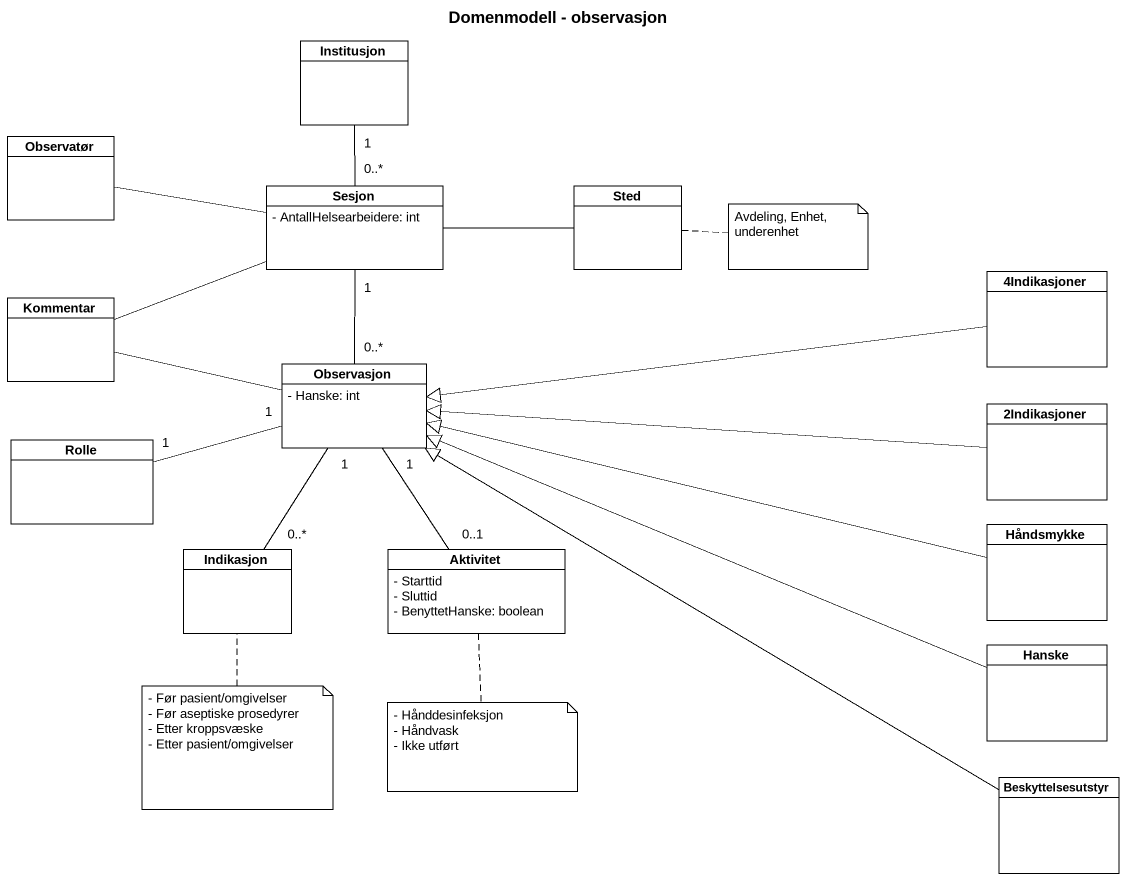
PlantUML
@startuml
title Domenmodell - observasjon
hide circle
hide empty members
skinparam classAttributeIconSize 0
class Institusjon
class Observatør
class Sesjon {
  - AntallHelsearbeidere: int
}
class Sted
class Kommentar
class "4Indikasjoner" as c4Indikasjoner
class Observasjon {
  - Hanske: int
}
class "2Indikasjoner" as c2Indikasjoner
class Rolle
class Indikasjon
class Aktivitet {
  - Starttid
  - Sluttid
  - BenyttetHanske: boolean
}
class Håndsmykke
class Hanske
class Beskyttelsesutstyr
Institusjon "1" -- "0..*" Sesjon
Sesjon -left- Observatør
Sesjon -right- Sted
Sesjon "1" -- "0..*" Observasjon
Kommentar -right- Sesjon
Kommentar -right- Observasjon
c4Indikasjoner -left-|> Observasjon
Observasjon "1" -left- "1" Rolle
Observasjon "1" -- "0..*" Indikasjon
Observasjon "1" -- "0..1" Aktivitet
c2Indikasjoner -left-|> Observasjon
Håndsmykke -left-|> Observasjon
Hanske -left-|> Observasjon
Beskyttelsesutstyr -left-|> Observasjon
note right of Sted : Avdeling, Enhet, underenhet
note bottom of Indikasjon
  - Før pasient/omgivelser
  - Før aseptiske prosedyrer
  - Etter kroppsvæske
  - Etter pasient/omgivelser
end note
note bottom of Aktivitet
  - Hånddesinfeksjon
  - Håndvask
  - Ikke utført
end note
@enduml
